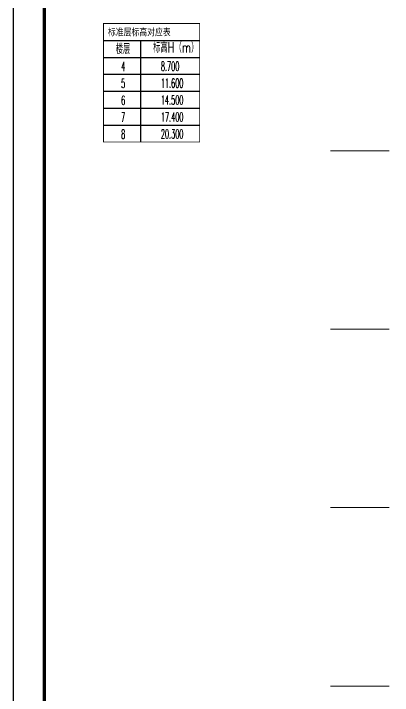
# Model space of a CAD drawing. Extents: x 27938 to 725830, y -209821 to 1628073.
# Drawn here: x 394030 to 400194, y -92578 to -81501 of the extents above; entities that cross this region are included whole.
import ezdxf

# ---------------------------------------------------------------- set-up
doc = ezdxf.new("R2010")
doc.units = 0
doc.header["$LTSCALE"] = 1000
doc.header["$MEASUREMENT"] = 0
doc.linetypes.add('DOTE', pattern=[2.42, 2, -0.2, 0.02, -0.2])
for name, color, linetype in [('C-Sheet-图框', 101, 'Continuous'), ('PUB_TEXT', 4, 'Continuous'), ('图框', 140, 'Continuous')]:
    doc.layers.add(name, color=color, linetype=linetype)
doc.layers.add('DOTE', color=19, linetype='DOTE', lineweight=9)
doc.layers.add('yichutu', color=7, linetype='Continuous', true_color=0xffffff, plot=False)
doc.styles.add('_TCH_DIM', font='SIMPLEX.shx', dxfattribs={"width": 0.7, "bigfont": 'GBCBIG.shx'})
doc.styles.add('宋体', font='', dxfattribs={"height": 50})
doc.styles.get('宋体').set_extended_font_data('SimSun')

# ---------------------------------------------------------------- blocks, each defined once
blk = doc.blocks.new('yct-841-594-84100-59399.9999999999-100-1000.0')
at = {"layer": 'yichutu', "color": 7, "true_color": 0xffffff}
blk.add_lwpolyline([(0, 0), (0, 59400), (84100, 59400), (84100, 0)], close=True, dxfattribs=at)
blk = doc.blocks.new('A$C4BAA0D43')
at = {"layer": 'C-Sheet-图框', "color": 0}
for p, q in [((-782.8, 825), (0, 825)), ((-782.8, 825), (0, 825)), ((-482.4, 825), (-482.4, 0)), ((-782.8, 687.5), (0, 687.5)), ((-782.8, 550), (0, 550)), ((-782.8, 412.5), (0, 412.5)), ((-782.8, 275), (0, 275)), ((-782.8, 137.5), (0, 137.5))]:
    blk.add_line(p, q, dxfattribs=at)
at = {"layer": 'C-Sheet-图框', "color": 0, "const_width": 6}
blk.add_lwpolyline([(-782.8, 0), (0, 0), (0, 962.5), (-782.8, 962.5)], close=True, dxfattribs=at)
at = {"layer": 'PUB_TEXT', "color": 2, "style": '宋体', "width": 0.8}
blk.add_text('标准层标高对应表', height=56.96, dxfattribs=at).set_placement((-746.8, 864.9))
at = {"layer": 'PUB_TEXT', "style": '_TCH_DIM'}
for s, height, width, p in [('楼层', 84.4, 0.7, (-683.6, 714.5)), ('标高H（m）', 84.4, 0.7, (-379.1, 725.6)), ('4', 74.4, 0.494118, (-639.3, 576.3)), ('8.700', 74.38, 0.494118, (-316, 578.2)), ('5', 74.4, 0.494118, (-639.3, 438.8)), ('11.600', 74.38, 0.494118, (-316, 440.7)), ('6', 74.4, 0.494118, (-639.3, 301.3)), ('14.500', 74.38, 0.494118, (-316, 303.2)), ('7', 74.4, 0.494118, (-639.3, 163.8)), ('17.400', 74.38, 0.494118, (-316, 165.7)), ('8', 74.4, 0.494118, (-639.3, 26.3)), ('20.300', 74.38, 0.494118, (-316, 28.2))]:
    blk.add_text(s, height=height, dxfattribs=dict(at, width=width)).set_placement(p)
blk = doc.blocks.new('A$C0AE572F6')
at = {"xscale": 2, "yscale": 2, "zscale": 2}
blk.add_blockref('A$C4BAA0D43', (-1127, 142), dxfattribs=at)
blk = doc.blocks.new('A$C4D993397')
at = {"layer": '图框'}
blk.add_lwpolyline([(0, 0), (42050, 0), (42050, -29700), (0, -29700)], close=True, dxfattribs=at)
blk.add_lwpolyline([(0, 0), (42050, 0), (42050, -29700), (0, -29700)], close=True, dxfattribs=at)
at = {"layer": '图框', "const_width": 50}
blk.add_lwpolyline([(41550, -29200), (41550, -500), (1250, -500), (1250, -29200)], close=True, dxfattribs=at)

msp = doc.modelspace()

# ---------------------------------------------------------------- linework, layer by layer
at = {"layer": 'DOTE', "linetype": 'DOTE'}
for p, q in [((414663.4, -83728.4), (399186.3, -83728.4)), ((414663.4, -83728.4), (399186.3, -83728.4)), ((414663.4, -86628.4), (399186.3, -86628.4)), ((414663.4, -89528.4), (399186.3, -89528.4)), ((414663.4, -92428.4), (399186.3, -92428.4))]:
    msp.add_line(p, q, dxfattribs=at)

# ---------------------------------------------------------------- block references
at = {"rotation": 270}
msp.add_blockref('A$C4D993397', (423730.5, -70226.6), dxfattribs=at)
msp.add_blockref('A$C0AE572F6', (398186.3, -83728.4))
at = {"layer": 'yichutu', "xscale": 0.5, "yscale": 0.5, "zscale": 0.5, "rotation": 270}
msp.add_blockref('yct-841-594-84100-59399.9999999999-100-1000.0', (394030.5, -70226.6), dxfattribs=at)

doc.saveas('drawing.dxf')
